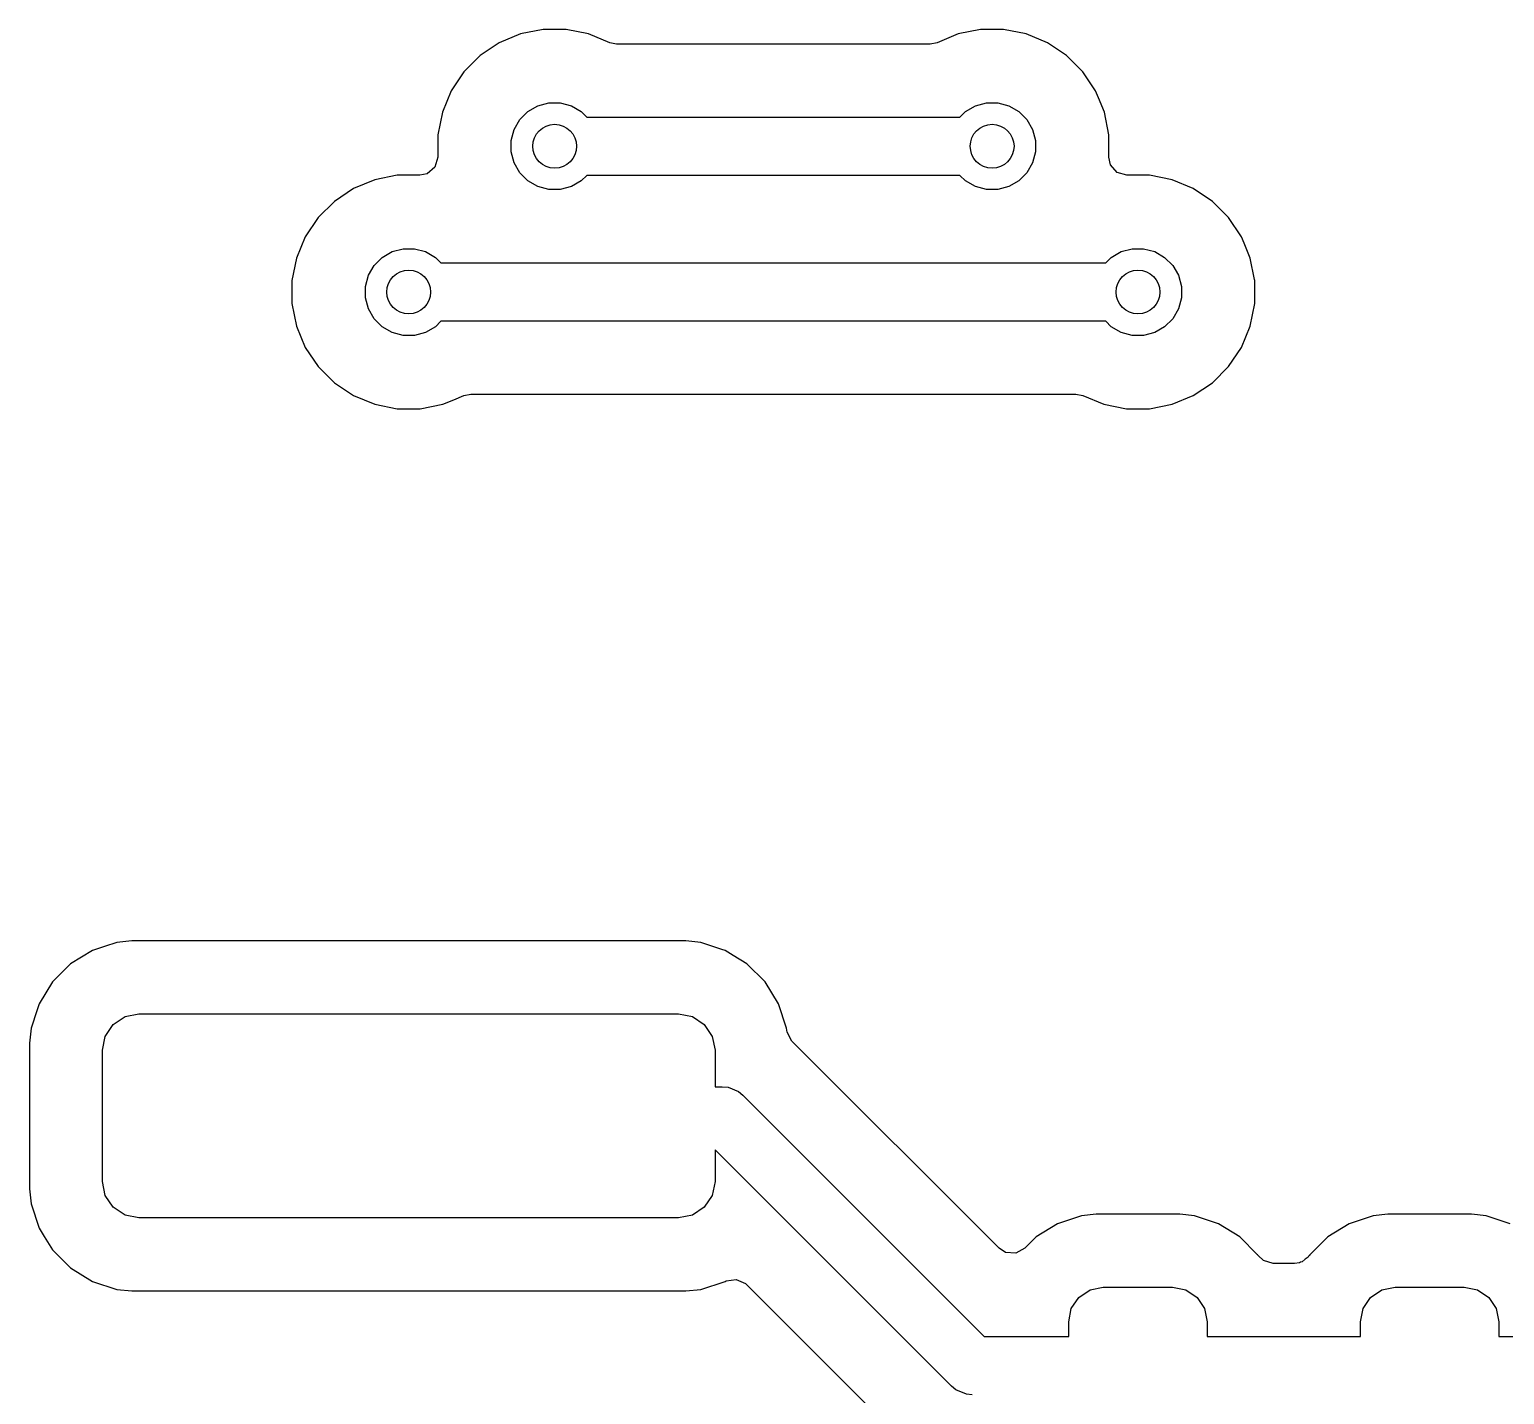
# Model space of a CAD drawing. Extents: x 4.07 to 6.96, y -6.23 to -1.21.
# Drawn here: x 5.0157 to 5.4139, y -2.837 to -2.4685 of the extents above; entities that cross this region are included whole.
import ezdxf

# ---------------------------------------------------------------- set-up
doc = ezdxf.new("R2010")
doc.units = 0
doc.header["$MEASUREMENT"] = 0
doc.layers.add('BLACK', color=7, linetype='CONTINUOUS')

msp = doc.modelspace()

# ---------------------------------------------------------------- linework, layer by layer
at = {"layer": 'BLACK', "linetype": 'CONTINUOUS'}
for p, q in [((5.15438, -2.46848), (5.14829, -2.4697)), ((5.16058, -2.46848), (5.15438, -2.46848)), ((5.15438, -2.46848), (5.15438, -2.46848)), ((5.16667, -2.4697), (5.16058, -2.46848)), ((5.16058, -2.46848), (5.16058, -2.46848)), ((5.27249, -2.46848), (5.2664, -2.4697)), ((5.27869, -2.46848), (5.27249, -2.46848)), ((5.27249, -2.46848), (5.27249, -2.46848)), ((5.28478, -2.4697), (5.27869, -2.46848)), ((5.27869, -2.46848), (5.27869, -2.46848)), ((5.14255, -2.47207), (5.13739, -2.47552)), ((5.14829, -2.4697), (5.14255, -2.47207)), ((5.14255, -2.47207), (5.14255, -2.47207)), ((5.14829, -2.4697), (5.14829, -2.4697)), ((5.17236, -2.47205), (5.16667, -2.4697)), ((5.16667, -2.4697), (5.16667, -2.4697)), ((5.17423, -2.47242), (5.17236, -2.47205)), ((5.25885, -2.47242), (5.17423, -2.47242)), ((5.26071, -2.47205), (5.25885, -2.47242)), ((5.2664, -2.4697), (5.26071, -2.47205)), ((5.2664, -2.4697), (5.2664, -2.4697)), ((5.29052, -2.47207), (5.28478, -2.4697)), ((5.28478, -2.4697), (5.28478, -2.4697)), ((5.29568, -2.47552), (5.29052, -2.47207)), ((5.29052, -2.47207), (5.29052, -2.47207)), ((5.13739, -2.47552), (5.133, -2.47991)), ((5.13739, -2.47552), (5.13739, -2.47552)), ((5.30007, -2.47991), (5.29568, -2.47552)), ((5.29568, -2.47552), (5.29568, -2.47552)), ((5.133, -2.47991), (5.12955, -2.48507)), ((5.133, -2.47991), (5.133, -2.47991)), ((5.30352, -2.48507), (5.30007, -2.47991)), ((5.30007, -2.47991), (5.30007, -2.47991)), ((5.12955, -2.48507), (5.12718, -2.49081)), ((5.12955, -2.48507), (5.12955, -2.48507)), ((5.15296, -2.48909), (5.15594, -2.48829)), ((5.15594, -2.48829), (5.15902, -2.48829)), ((5.15902, -2.48829), (5.162, -2.48909)), ((5.27107, -2.48909), (5.27405, -2.48829)), ((5.27405, -2.48829), (5.27713, -2.48829)), ((5.27713, -2.48829), (5.28011, -2.48909)), ((5.30431, -2.48697), (5.30352, -2.48507)), ((5.30352, -2.48507), (5.30352, -2.48507)), ((5.3059, -2.49081), (5.30431, -2.48697)), ((5.12718, -2.49081), (5.12596, -2.4969)), ((5.12718, -2.49081), (5.12718, -2.49081)), ((5.14811, -2.49281), (5.15029, -2.49063)), ((5.15029, -2.49063), (5.15296, -2.48909)), ((5.162, -2.48909), (5.16467, -2.49063)), ((5.16467, -2.49063), (5.16617, -2.49213)), ((5.16617, -2.49213), (5.2669, -2.49213)), ((5.2669, -2.49213), (5.2684, -2.49063)), ((5.2684, -2.49063), (5.27107, -2.48909)), ((5.28011, -2.48909), (5.28278, -2.49063)), ((5.28278, -2.49063), (5.28496, -2.49281)), ((5.30711, -2.4969), (5.3059, -2.49081)), ((5.3059, -2.49081), (5.3059, -2.49081)), ((5.14577, -2.49846), (5.14657, -2.49548)), ((5.14657, -2.49548), (5.14811, -2.49281)), ((5.28496, -2.49281), (5.2865, -2.49548)), ((5.2865, -2.49548), (5.2873, -2.49846)), ((5.12596, -2.4969), (5.12596, -2.50297)), ((5.14577, -2.50154), (5.14577, -2.49846)), ((5.2873, -2.49846), (5.2873, -2.50154)), ((5.30711, -2.50297), (5.30711, -2.4969)), ((5.30711, -2.4969), (5.30711, -2.4969)), ((5.12596, -2.50297), (5.12519, -2.50561)), ((5.14657, -2.50452), (5.14577, -2.50154)), ((5.14811, -2.50719), (5.14657, -2.50452)), ((5.2865, -2.50452), (5.28496, -2.50719)), ((5.2873, -2.50154), (5.2865, -2.50452)), ((5.30755, -2.505), (5.30711, -2.50297)), ((5.11501, -2.50785), (5.10892, -2.50907)), ((5.12108, -2.50785), (5.11501, -2.50785)), ((5.12311, -2.50741), (5.12108, -2.50785)), ((5.12519, -2.50561), (5.12311, -2.50741)), ((5.15029, -2.50937), (5.14811, -2.50719)), ((5.16617, -2.50787), (5.16467, -2.50937)), ((5.2669, -2.50787), (5.16617, -2.50787)), ((5.2684, -2.50937), (5.2669, -2.50787)), ((5.28496, -2.50719), (5.28278, -2.50937)), ((5.30935, -2.50708), (5.30755, -2.505)), ((5.31199, -2.50785), (5.30935, -2.50708)), ((5.31806, -2.50785), (5.31199, -2.50785)), ((5.32415, -2.50907), (5.31806, -2.50785)), ((5.31806, -2.50785), (5.31806, -2.50785)), ((5.10318, -2.51144), (5.09802, -2.51489)), ((5.10892, -2.50907), (5.10318, -2.51144)), ((5.10318, -2.51144), (5.10318, -2.51144)), ((5.10892, -2.50907), (5.10892, -2.50907)), ((5.15296, -2.51091), (5.15029, -2.50937)), ((5.15594, -2.51171), (5.15296, -2.51091)), ((5.15902, -2.51171), (5.15594, -2.51171)), ((5.162, -2.51091), (5.15902, -2.51171)), ((5.16467, -2.50937), (5.162, -2.51091)), ((5.27107, -2.51091), (5.2684, -2.50937)), ((5.27405, -2.51171), (5.27107, -2.51091)), ((5.27713, -2.51171), (5.27405, -2.51171)), ((5.28011, -2.51091), (5.27713, -2.51171)), ((5.28278, -2.50937), (5.28011, -2.51091)), ((5.32989, -2.51144), (5.32415, -2.50907)), ((5.32415, -2.50907), (5.32415, -2.50907)), ((5.33505, -2.51489), (5.32989, -2.51144)), ((5.32989, -2.51144), (5.32989, -2.51144)), ((5.09802, -2.51489), (5.09363, -2.51928)), ((5.09802, -2.51489), (5.09802, -2.51489)), ((5.33944, -2.51928), (5.33505, -2.51489)), ((5.33505, -2.51489), (5.33505, -2.51489)), ((5.09363, -2.51928), (5.09018, -2.52444)), ((5.09363, -2.51928), (5.09363, -2.51928)), ((5.34289, -2.52444), (5.33944, -2.51928)), ((5.33944, -2.51928), (5.33944, -2.51928)), ((5.09018, -2.52444), (5.08781, -2.53018)), ((5.09018, -2.52444), (5.09018, -2.52444)), ((5.3436, -2.52616), (5.34289, -2.52444)), ((5.34289, -2.52444), (5.34289, -2.52444)), ((5.11359, -2.52846), (5.11657, -2.52766)), ((5.11657, -2.52766), (5.11965, -2.52766)), ((5.11965, -2.52766), (5.12263, -2.52846)), ((5.31044, -2.52846), (5.31342, -2.52766)), ((5.31342, -2.52766), (5.3165, -2.52766)), ((5.3165, -2.52766), (5.31948, -2.52846)), ((5.34527, -2.53018), (5.3436, -2.52616)), ((5.08781, -2.53018), (5.08659, -2.53627)), ((5.08781, -2.53018), (5.08781, -2.53018)), ((5.1072, -2.53485), (5.10874, -2.53218)), ((5.10874, -2.53218), (5.11092, -2.53)), ((5.11092, -2.53), (5.11359, -2.52846)), ((5.12263, -2.52846), (5.1253, -2.53)), ((5.1253, -2.53), (5.1268, -2.5315)), ((5.1268, -2.5315), (5.30627, -2.5315)), ((5.30627, -2.5315), (5.30777, -2.53)), ((5.30777, -2.53), (5.31044, -2.52846)), ((5.31948, -2.52846), (5.32215, -2.53)), ((5.32215, -2.53), (5.32433, -2.53218)), ((5.32433, -2.53218), (5.32587, -2.53485)), ((5.34643, -2.53601), (5.34527, -2.53018)), ((5.08659, -2.53627), (5.08659, -2.54247)), ((5.1064, -2.53783), (5.1072, -2.53485)), ((5.32587, -2.53485), (5.32667, -2.53783)), ((5.34648, -2.53627), (5.34643, -2.53601)), ((5.34648, -2.54247), (5.34648, -2.53627)), ((5.34648, -2.53627), (5.34648, -2.53627)), ((5.34648, -2.53627), (5.34648, -2.53627)), ((5.1064, -2.54091), (5.1064, -2.53783)), ((5.32667, -2.53783), (5.32667, -2.54091)), ((5.08659, -2.54247), (5.08781, -2.54856)), ((5.1072, -2.54389), (5.1064, -2.54091)), ((5.10874, -2.54656), (5.1072, -2.54389)), ((5.32587, -2.54389), (5.32433, -2.54656)), ((5.32667, -2.54091), (5.32587, -2.54389)), ((5.34527, -2.54856), (5.34648, -2.54247)), ((5.11092, -2.54874), (5.10874, -2.54656)), ((5.1268, -2.54724), (5.1253, -2.54874)), ((5.30627, -2.54724), (5.1268, -2.54724)), ((5.30777, -2.54874), (5.30627, -2.54724)), ((5.32433, -2.54656), (5.32215, -2.54874)), ((5.08781, -2.54856), (5.08781, -2.54856)), ((5.08781, -2.54856), (5.09018, -2.5543)), ((5.11359, -2.55028), (5.11092, -2.54874)), ((5.11657, -2.55108), (5.11359, -2.55028)), ((5.11965, -2.55108), (5.11657, -2.55108)), ((5.12263, -2.55028), (5.11965, -2.55108)), ((5.1253, -2.54874), (5.12263, -2.55028)), ((5.31044, -2.55028), (5.30777, -2.54874)), ((5.31342, -2.55108), (5.31044, -2.55028)), ((5.3165, -2.55108), (5.31342, -2.55108)), ((5.31948, -2.55028), (5.3165, -2.55108)), ((5.32215, -2.54874), (5.31948, -2.55028)), ((5.34289, -2.5543), (5.34527, -2.54856)), ((5.09018, -2.5543), (5.09018, -2.5543)), ((5.09018, -2.5543), (5.09363, -2.55946)), ((5.33944, -2.55946), (5.34289, -2.5543)), ((5.09363, -2.55946), (5.09363, -2.55946)), ((5.09363, -2.55946), (5.09802, -2.56385)), ((5.33505, -2.56385), (5.33944, -2.55946)), ((5.09802, -2.56385), (5.09802, -2.56385)), ((5.09802, -2.56385), (5.10318, -2.5673)), ((5.32989, -2.5673), (5.33505, -2.56385)), ((5.10318, -2.5673), (5.10318, -2.5673)), ((5.10318, -2.5673), (5.10892, -2.56967)), ((5.13027, -2.56844), (5.13299, -2.56732)), ((5.13299, -2.56732), (5.13485, -2.56695)), ((5.13485, -2.56695), (5.29822, -2.56695)), ((5.29822, -2.56695), (5.30008, -2.56732)), ((5.30008, -2.56732), (5.30577, -2.56967)), ((5.32415, -2.56967), (5.32989, -2.5673)), ((5.10892, -2.56967), (5.10892, -2.56967)), ((5.10892, -2.56967), (5.11501, -2.57089)), ((5.11501, -2.57089), (5.11501, -2.57089)), ((5.11501, -2.57089), (5.11501, -2.57089)), ((5.11501, -2.57089), (5.12121, -2.57089)), ((5.12121, -2.57089), (5.1273, -2.56967)), ((5.12121, -2.57089), (5.12121, -2.57089)), ((5.1273, -2.56967), (5.13027, -2.56844)), ((5.30577, -2.56967), (5.30577, -2.56967)), ((5.30577, -2.56967), (5.31186, -2.57089)), ((5.31186, -2.57089), (5.31186, -2.57089)), ((5.31186, -2.57089), (5.31186, -2.57089)), ((5.31186, -2.57089), (5.31806, -2.57089)), ((5.31806, -2.57089), (5.32415, -2.56967)), ((5.31806, -2.57089), (5.31806, -2.57089)), ((5.03926, -2.71496), (5.03601, -2.71604)), ((5.04331, -2.71455), (5.03926, -2.71496)), ((5.03926, -2.71496), (5.03926, -2.71496)), ((5.19291, -2.71455), (5.04331, -2.71455)), ((5.04331, -2.71455), (5.04331, -2.71455)), ((5.19696, -2.71496), (5.19291, -2.71455)), ((5.19291, -2.71455), (5.19291, -2.71455)), ((5.20262, -2.71684), (5.19696, -2.71496)), ((5.19696, -2.71496), (5.19696, -2.71496)), ((5.0327, -2.71713), (5.02682, -2.72076)), ((5.03601, -2.71604), (5.0327, -2.71713)), ((5.0327, -2.71713), (5.0327, -2.71713)), ((5.20352, -2.71713), (5.20262, -2.71684)), ((5.20569, -2.71848), (5.20352, -2.71713)), ((5.20352, -2.71713), (5.20352, -2.71713)), ((5.2094, -2.72076), (5.20569, -2.71848)), ((5.02682, -2.72076), (5.02194, -2.72564)), ((5.21428, -2.72564), (5.2094, -2.72076)), ((5.02194, -2.72564), (5.01831, -2.73152)), ((5.21791, -2.73152), (5.21428, -2.72564)), ((5.01778, -2.73315), (5.01614, -2.73808)), ((5.01831, -2.73152), (5.01778, -2.73315)), ((5.01831, -2.73152), (5.01831, -2.73152)), ((5.03832, -2.73713), (5.04151, -2.735)), ((5.04151, -2.735), (5.04528, -2.73425)), ((5.04528, -2.73425), (5.19094, -2.73425)), ((5.19094, -2.73425), (5.19471, -2.735)), ((5.19471, -2.735), (5.1979, -2.73713)), ((5.22008, -2.73808), (5.21791, -2.73152)), ((5.01614, -2.73808), (5.01573, -2.74213)), ((5.01614, -2.73808), (5.01614, -2.73808)), ((5.01614, -2.73808), (5.01614, -2.73808)), ((5.03618, -2.74033), (5.03832, -2.73713)), ((5.1979, -2.73713), (5.20004, -2.74033)), ((5.22014, -2.73864), (5.22008, -2.73808)), ((5.22022, -2.73918), (5.22014, -2.73864)), ((5.22154, -2.74159), (5.22022, -2.73918)), ((5.01573, -2.74213), (5.01573, -2.7815)), ((5.03543, -2.74409), (5.03618, -2.74033)), ((5.20004, -2.74033), (5.20079, -2.74409)), ((5.27749, -2.79755), (5.22154, -2.74159)), ((5.03543, -2.77953), (5.03543, -2.74409)), ((5.20079, -2.74409), (5.20079, -2.75394)), ((5.20079, -2.75394), (5.20276, -2.75394)), ((5.20276, -2.75394), (5.20429, -2.75409)), ((5.20429, -2.75409), (5.20713, -2.75526)), ((5.20713, -2.75526), (5.20832, -2.75624)), ((5.20832, -2.75624), (5.27344, -2.82136)), ((5.26461, -2.8348), (5.20079, -2.77098)), ((5.20079, -2.77098), (5.20079, -2.77953)), ((5.01573, -2.7815), (5.01614, -2.78554)), ((5.03618, -2.78329), (5.03543, -2.77953)), ((5.20079, -2.77953), (5.20004, -2.78329)), ((5.01614, -2.78554), (5.01831, -2.7921)), ((5.03832, -2.78649), (5.03618, -2.78329)), ((5.04151, -2.78862), (5.03832, -2.78649)), ((5.1979, -2.78649), (5.19471, -2.78862)), ((5.20004, -2.78329), (5.1979, -2.78649)), ((5.04528, -2.78937), (5.04151, -2.78862)), ((5.19094, -2.78937), (5.04528, -2.78937)), ((5.19471, -2.78862), (5.19094, -2.78937)), ((5.29325, -2.79091), (5.28747, -2.79447)), ((5.29969, -2.78877), (5.29325, -2.79091)), ((5.29325, -2.79091), (5.29325, -2.79091)), ((5.30367, -2.78837), (5.29969, -2.78877)), ((5.32625, -2.78837), (5.30367, -2.78837)), ((5.30367, -2.78837), (5.30367, -2.78837)), ((5.33023, -2.78877), (5.32625, -2.78837)), ((5.33667, -2.79091), (5.33023, -2.78877)), ((5.33023, -2.78877), (5.33023, -2.78877)), ((5.34245, -2.79447), (5.33667, -2.79091)), ((5.37199, -2.79091), (5.36621, -2.79447)), ((5.37843, -2.78877), (5.37199, -2.79091)), ((5.37199, -2.79091), (5.37199, -2.79091)), ((5.38241, -2.78837), (5.37843, -2.78877)), ((5.40499, -2.78837), (5.38241, -2.78837)), ((5.38241, -2.78837), (5.38241, -2.78837)), ((5.40897, -2.78877), (5.40499, -2.78837)), ((5.41541, -2.79091), (5.40897, -2.78877)), ((5.40897, -2.78877), (5.40897, -2.78877)), ((5.01831, -2.7921), (5.01831, -2.7921)), ((5.01831, -2.7921), (5.01969, -2.79433)), ((5.01969, -2.79433), (5.02194, -2.79798)), ((5.28747, -2.79447), (5.2844, -2.79755)), ((5.34726, -2.79928), (5.34245, -2.79447)), ((5.36621, -2.79447), (5.3614, -2.79928)), ((5.02194, -2.79798), (5.02682, -2.80286)), ((5.27924, -2.79867), (5.27749, -2.79755)), ((5.28198, -2.79886), (5.27924, -2.79867)), ((5.2844, -2.79755), (5.28198, -2.79886)), ((5.02682, -2.80286), (5.0327, -2.80649)), ((5.34729, -2.79933), (5.34726, -2.79928)), ((5.34734, -2.79939), (5.34729, -2.79933)), ((5.34743, -2.7995), (5.34734, -2.79939)), ((5.34745, -2.79949), (5.34743, -2.7995)), ((5.34881, -2.80088), (5.34745, -2.79949)), ((5.35145, -2.80165), (5.34881, -2.80088)), ((5.35721, -2.80165), (5.35145, -2.80165)), ((5.35859, -2.80146), (5.35721, -2.80165)), ((5.35887, -2.80128), (5.35859, -2.80146)), ((5.35932, -2.80117), (5.35887, -2.80128)), ((5.36006, -2.80051), (5.35932, -2.80117)), ((5.3609, -2.79997), (5.36006, -2.80051)), ((5.36107, -2.7996), (5.3609, -2.79997)), ((5.3612, -2.79948), (5.36107, -2.7996)), ((5.36123, -2.7995), (5.3612, -2.79948)), ((5.36133, -2.79937), (5.36123, -2.7995)), ((5.36137, -2.79933), (5.36133, -2.79937)), ((5.3614, -2.79928), (5.36137, -2.79933)), ((5.3614, -2.79928), (5.3614, -2.79928)), ((5.0327, -2.80649), (5.03926, -2.80866)), ((5.19696, -2.80866), (5.20352, -2.80649)), ((5.20352, -2.80649), (5.20377, -2.80637)), ((5.20352, -2.80649), (5.20352, -2.80649)), ((5.20377, -2.80637), (5.20649, -2.80596)), ((5.20649, -2.80596), (5.209, -2.80708)), ((5.209, -2.80708), (5.20929, -2.80734)), ((5.03926, -2.80866), (5.04331, -2.80907)), ((5.04331, -2.80907), (5.04331, -2.80907)), ((5.04331, -2.80907), (5.19291, -2.80907)), ((5.19291, -2.80907), (5.19696, -2.80866)), ((5.19291, -2.80907), (5.19291, -2.80907)), ((5.20929, -2.80734), (5.2526, -2.85065)), ((5.29697, -2.81384), (5.299, -2.81081)), ((5.299, -2.81081), (5.30203, -2.80878)), ((5.30203, -2.80878), (5.30561, -2.80807)), ((5.30561, -2.80807), (5.32431, -2.80807)), ((5.32431, -2.80807), (5.32789, -2.80878)), ((5.32789, -2.80878), (5.33092, -2.81081)), ((5.33092, -2.81081), (5.33295, -2.81384)), ((5.37571, -2.81384), (5.37774, -2.81081)), ((5.37774, -2.81081), (5.38077, -2.80878)), ((5.38077, -2.80878), (5.38435, -2.80807)), ((5.38435, -2.80807), (5.40305, -2.80807)), ((5.40305, -2.80807), (5.40663, -2.80878)), ((5.40663, -2.80878), (5.40966, -2.81081)), ((5.40966, -2.81081), (5.41169, -2.81384)), ((5.29626, -2.81742), (5.29697, -2.81384)), ((5.33295, -2.81384), (5.33366, -2.81742)), ((5.375, -2.81742), (5.37571, -2.81384)), ((5.41169, -2.81384), (5.4124, -2.81742)), ((5.29626, -2.82136), (5.29626, -2.81742)), ((5.33366, -2.81742), (5.33366, -2.82136)), ((5.375, -2.82136), (5.375, -2.81742)), ((5.4124, -2.81742), (5.4124, -2.82136)), ((5.27344, -2.82136), (5.29626, -2.82136)), ((5.33366, -2.82136), (5.375, -2.82136)), ((5.4124, -2.82136), (5.45374, -2.82136)), ((5.2658, -2.83578), (5.26461, -2.8348)), ((5.26864, -2.83696), (5.2658, -2.83578)), ((5.27018, -2.83711), (5.26864, -2.83696))]:
    msp.add_line(p, q, dxfattribs=at)
at = {"layer": 'BLACK'}
for centre in [(5.15748, -2.5), (5.27559, -2.5), (5.11811, -2.53937), (5.31496, -2.53937)]:
    msp.add_circle(centre, 0.00591, dxfattribs=at)
at = {"layer": 'WHITE'}
for centre in [(5.15748, -2.5), (5.27559, -2.5), (5.11811, -2.53937), (5.31496, -2.53937)]:
    msp.add_circle(centre, 0.00591, dxfattribs=at)

doc.saveas('drawing.dxf')
